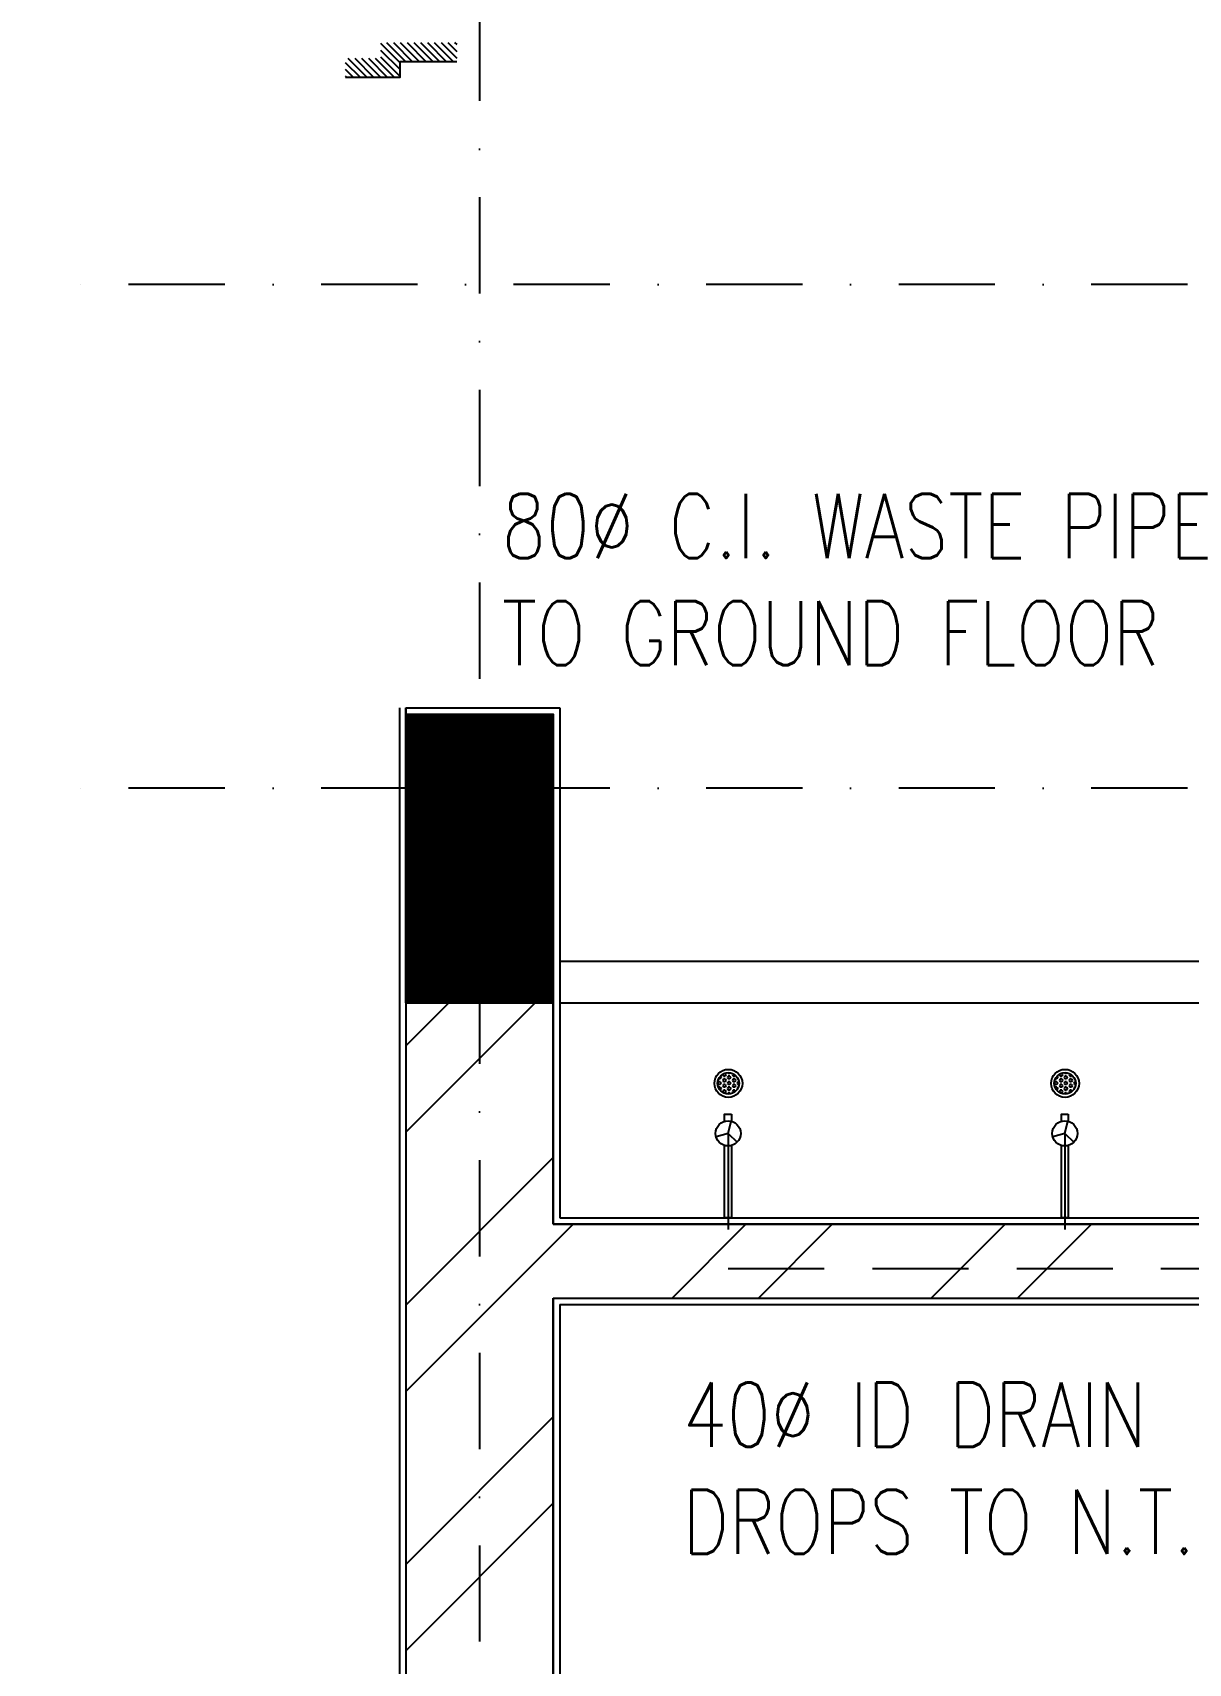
# Model space of a CAD drawing. Extents: x -437689 to -407696, y -55787 to -37037.
# Drawn here: x -436475 to -435574, y -51205 to -49934 of the extents above; entities that cross this region are included whole.
import ezdxf

# ---------------------------------------------------------------- set-up
doc = ezdxf.new("R2010")
doc.units = 0
doc.header["$LTSCALE"] = 150
doc.header["$MEASUREMENT"] = 0
doc.linetypes.add('DASHDOT', pattern=[1, 0.5, -0.25, 0, -0.25])
doc.linetypes.add('DASHED', pattern=[0.75, 0.5, -0.25])
doc.layers.get('0').update_dxf_attribs({"linetype": 'CONTINUOUS'})
for name, color, linetype in [('5MM', 6, 'CONTINUOUS'), ('COL', 2, 'CONTINUOUS'), ('DROP', 64, 'CONTINUOUS'), ('GRID', 252, 'DASHDOT'), ('HAT', 9, 'CONTINUOUS'), ('TEXT', 7, 'CONTINUOUS'), ('WALL', 7, 'CONTINUOUS'), ('WASTE', 3, 'DASHED')]:
    doc.layers.add(name, color=color, linetype=linetype)
doc.styles.add('T', font='romans.shx', dxfattribs={"height": 450})

# ---------------------------------------------------------------- blocks, each defined once
blk = doc.blocks.new('*X1')
at = {"color": 0}
for p, q in [((7365.8, -71884.4), (7367.5, -71884.4)), ((7366.8, -71880.1), (7367.5, -71880.1)), ((7367.5, -71880.1), (7368.7, -71877.9)), ((7368.7, -71886.6), (7367.5, -71884.4)), ((7367.5, -71888.8), (7368.7, -71886.6)), ((7368.7, -71877.9), (7368.3, -71877.2)), ((7372.5, -71884.4), (7371.2, -71882.3)), ((7372.5, -71875.8), (7371.2, -71873.6)), ((7371.2, -71882.3), (7372.5, -71880.1)), ((7372.5, -71875.8), (7375, -71875.8)), ((7372.5, -71880.1), (7375, -71880.1)), ((7372.5, -71884.4), (7375, -71884.4)), ((7374.2, -71871.4), (7375, -71871.4)), ((7376.2, -71873.6), (7375, -71871.4)), ((7375, -71875.8), (7376.2, -71873.6)), ((7376.2, -71882.3), (7375, -71880.1)), ((7375, -71884.4), (7376.2, -71882.3)), ((7380, -71880.1), (7378.7, -71877.9)), ((7380, -71888.8), (7378.7, -71886.6)), ((7378.7, -71877.9), (7380, -71875.8)), ((7378.7, -71886.6), (7380, -71884.4)), ((7380, -71871.4), (7379, -71869.7)), ((7380, -71871.4), (7382.5, -71871.4)), ((7380, -71875.8), (7382.5, -71875.8)), ((7380, -71880.1), (7382.5, -71880.1)), ((7380, -71884.4), (7382.5, -71884.4)), ((7382.5, -71871.4), (7383.7, -71869.3)), ((7383.7, -71877.9), (7382.5, -71875.8)), ((7382.5, -71880.1), (7383.7, -71877.9)), ((7383.7, -71886.6), (7382.5, -71884.4)), ((7382.5, -71888.8), (7383.7, -71886.6)), ((7387.5, -71875.8), (7386.2, -71873.6)), ((7387.5, -71884.4), (7386.2, -71882.3)), ((7386.2, -71873.6), (7387.5, -71871.4)), ((7386.2, -71882.3), (7387.5, -71880.1)), ((7387.5, -71871.4), (7390, -71871.4)), ((7387.5, -71875.8), (7390, -71875.8)), ((7387.5, -71880.1), (7390, -71880.1)), ((7387.5, -71884.4), (7390, -71884.4)), ((7391.2, -71873.6), (7390, -71871.4)), ((7390, -71875.8), (7391.2, -71873.6)), ((7391.2, -71882.3), (7390, -71880.1)), ((7390, -71884.4), (7391.2, -71882.3)), ((7395, -71880.1), (7393.7, -71877.9)), ((7395, -71888.8), (7393.7, -71886.6)), ((7393.7, -71877.9), (7395, -71875.8)), ((7393.7, -71886.6), (7395, -71884.4)), ((7395, -71875.8), (7395.8, -71875.8)), ((7395, -71880.1), (7397.5, -71880.1)), ((7395, -71884.4), (7397.5, -71884.4)), ((7397.5, -71880.1), (7397.9, -71879.4)), ((7398.7, -71886.6), (7397.5, -71884.4)), ((7397.5, -71888.8), (7398.7, -71886.6)), ((7366, -71888.8), (7367.5, -71888.8)), ((7367.3, -71893.1), (7367.5, -71893.1)), ((7368.7, -71895.3), (7367.5, -71893.1)), ((7368.6, -71895.5), (7368.7, -71895.3)), ((7372.5, -71893.1), (7371.2, -71890.9)), ((7371.2, -71890.9), (7372.5, -71888.8)), ((7371.7, -71898.8), (7372.5, -71897.4)), ((7372.5, -71888.8), (7375, -71888.8)), ((7372.5, -71893.1), (7375, -71893.1)), ((7372.5, -71897.4), (7375, -71897.4)), ((7376.2, -71890.9), (7375, -71888.8)), ((7375, -71893.1), (7376.2, -71890.9)), ((7376.2, -71899.6), (7375, -71897.4)), ((7375.3, -71901.2), (7376.2, -71899.6)), ((7380, -71897.4), (7378.7, -71895.3)), ((7378.7, -71895.3), (7380, -71893.1)), ((7379.6, -71902.5), (7380, -71901.8)), ((7380, -71888.8), (7382.5, -71888.8)), ((7380, -71893.1), (7382.5, -71893.1)), ((7380, -71897.4), (7382.5, -71897.4)), ((7380, -71901.8), (7382.5, -71901.8)), ((7383.7, -71895.3), (7382.5, -71893.1)), ((7382.5, -71897.4), (7383.7, -71895.3)), ((7383.1, -71902.8), (7382.5, -71901.8)), ((7387.5, -71893.1), (7386.2, -71890.9)), ((7387.5, -71901.8), (7386.2, -71899.6)), ((7386.2, -71890.9), (7387.5, -71888.8)), ((7386.2, -71899.6), (7387.5, -71897.4)), ((7387.5, -71888.8), (7390, -71888.8)), ((7387.5, -71893.1), (7390, -71893.1)), ((7387.5, -71897.4), (7390, -71897.4)), ((7387.5, -71901.8), (7388.3, -71901.8)), ((7391.2, -71890.9), (7390, -71888.8)), ((7390, -71893.1), (7391.2, -71890.9)), ((7391.2, -71899.6), (7390, -71897.4)), ((7390.6, -71900.7), (7391.2, -71899.6)), ((7394.9, -71897.3), (7393.7, -71895.3)), ((7393.7, -71895.3), (7395, -71893.1)), ((7395, -71888.8), (7397.5, -71888.8)), ((7395, -71893.1), (7397.5, -71893.1)), ((7397.6, -71893.3), (7397.5, -71893.1))]:
    blk.add_line(p, q, dxfattribs=at)
blk = doc.blocks.new('*X0')
at = {"color": 0}
for p, q in [((12813.4, 9935), (12788.4, 9960)), ((12820.5, 9936.7), (12795.5, 9961.7)), ((12829.3, 9936.7), (12804.3, 9961.7)), ((12838.2, 9936.7), (12813.2, 9961.7)), ((12847, 9936.7), (12822, 9961.7)), ((12855.8, 9936.7), (12830.8, 9961.7)), ((12859.3, 9942.1), (12839.7, 9961.7)), ((12859.3, 9951), (12848.5, 9961.7)), ((12859.3, 9959.8), (12857.4, 9961.7)), ((12734.9, 9916.2), (12714.5, 9936.6)), ((12743.8, 9916.2), (12718.8, 9941.2)), ((12752.6, 9916.2), (12727.6, 9941.2)), ((12761.4, 9916.2), (12736.4, 9941.2)), ((12770.3, 9916.2), (12745.3, 9941.2)), ((12779.1, 9916.2), (12754.1, 9941.2)), ((12788, 9916.2), (12763, 9941.2)), ((12796.8, 9916.2), (12771.8, 9941.2)), ((12805.6, 9916.2), (12780.6, 9941.2)), ((12813.4, 9926.1), (12788.4, 9951.1)), ((12813.4, 9917.3), (12788.4, 9942.3)), ((12726.1, 9916.2), (12714.5, 9927.8)), ((12717.3, 9916.2), (12714.5, 9918.9))]:
    blk.add_line(p, q, dxfattribs=at)

msp = doc.modelspace()

# ---------------------------------------------------------------- linework, layer by layer
for p, q in [((-435933, -50791.8), (-435930.6, -50782.3)), ((-435670.5, -50791.8), (-435668.1, -50782.3)), ((-435933, -50791.8), (-435942.4, -50794.5)), ((-435933, -50791.8), (-435926, -50798.6)), ((-435670.5, -50791.8), (-435679.9, -50794.5)), ((-435670.5, -50791.8), (-435663.5, -50798.6))]:
    msp.add_line(p, q)
for points in [[(-435935.7, -50782.4), (-435935.7, -50776.7), (-435930.3, -50776.7)], [(-435930.3, -50776.7), (-435930.3, -50782.4)], [(-435673.2, -50782.4), (-435673.2, -50776.7), (-435667.8, -50776.7)], [(-435667.8, -50776.7), (-435667.8, -50782.4)], [(-435930.3, -50801.2), (-435930.3, -50857.6), (-435935.7, -50857.6), (-435935.7, -50801.2)], [(-435667.8, -50801.2), (-435667.8, -50857.6), (-435673.2, -50857.6), (-435673.2, -50801.2)]]:
    msp.add_lwpolyline(points)
for centre, radius in [((-435932.8, -50752.8), 10.9), ((-435932.8, -50752.8), 8.38), ((-435670.3, -50752.8), 10.9), ((-435670.3, -50752.8), 8.38), ((-435933, -50791.8), 9.79), ((-435670.5, -50791.8), 9.79)]:
    msp.add_circle(centre, radius)
at = {"layer": '5MM'}
msp.add_lwpolyline([(-436144.6, -49956.6), (-436188.9, -49956.6), (-436188.9, -49968.9), (-436231.4, -49968.9)], dxfattribs=at)
at = {"layer": 'COL'}
msp.add_line((-436184.3, -50690.1), (-436069.3, -50690.1), dxfattribs=at)
at = {"layer": 'COL', "const_width": 115}
msp.add_lwpolyline([(-436126.8, -50465.1), (-436126.8, -50690.1)], dxfattribs=at)
at = {"layer": 'COL'}
msp.add_lwpolyline([(-436184.3, -50690.1), (-436184.3, -50465.1), (-436184.3, -50465.1), (-436069.3, -50465.1), (-436069.3, -50690.1)], dxfattribs=at)
at = {"layer": 'GRID'}
for p, q in [((-436126.8, -46910.1), (-436126.8, -52414.4)), ((-432723, -50130.3), (-436475.3, -50130.3)), ((-432723, -50522.8), (-436475.3, -50522.8)), ((-432723, -50522.8), (-436475.3, -50522.8))]:
    msp.add_line(p, q, dxfattribs=at)
at = {"layer": 'WALL', "color": 9, "linetype": 'CONTINUOUS', "ltscale": 900}
for p, q in [((-436189.3, -50460.1), (-436189.3, -50920.1)), ((-436064.3, -50460.1), (-436064.3, -50857.6))]:
    msp.add_line(p, q, dxfattribs=at)
at = {"layer": 'WALL', "linetype": 'CONTINUOUS', "ltscale": 900}
for p, q in [((-436184.3, -50685.1), (-436184.3, -50460.1)), ((-436184.3, -50460.1), (-436184.3, -50920.1)), ((-436069.3, -50465.1), (-436069.3, -50862.6))]:
    msp.add_line(p, q, dxfattribs=at)
at = {"layer": 'WALL', "color": 9, "linetype": 'CONTINUOUS'}
for p, q in [((-436184.3, -50460.1), (-436064.3, -50460.1)), ((-436184.3, -50690.1), (-436184.3, -51505.1)), ((-436069.3, -50690.1), (-436184.3, -50690.1)), ((-436184.3, -50690.1), (-436184.3, -50690.1)), ((-436069.3, -50862.6), (-436069.3, -50690.1)), ((-435271.8, -50862.6), (-436069.3, -50862.6)), ((-436064.3, -50857.6), (-435276.8, -50857.6)), ((-436069.3, -50920.1), (-436069.3, -51505.1)), ((-436069.3, -50920.1), (-436069.3, -50997.8)), ((-436069.3, -51505.1), (-436069.3, -50920.1)), ((-436069.3, -50920.1), (-435129.3, -50920.1)), ((-436064.3, -50925.1), (-436064.3, -51510.1)), ((-436064.3, -50925.1), (-435124.3, -50925.1))]:
    msp.add_line(p, q, dxfattribs=at)
at = {"layer": 'WALL', "linetype": 'CONTINUOUS'}
for p, q in [((-436064.3, -50657.6), (-435276.8, -50657.6)), ((-436064.3, -50690.1), (-435276.8, -50690.1)), ((-436069.3, -50862.6), (-435271.8, -50862.6)), ((-436069.3, -50920.1), (-435129.3, -50920.1))]:
    msp.add_line(p, q, dxfattribs=at)
at = {"layer": 'WALL', "color": 9, "linetype": 'DASHDOT', "ltscale": 900}
for p, q in [((-436184.3, -50723.6), (-436150.8, -50690.1)), ((-436184.3, -50790.9), (-436083.5, -50690.1)), ((-436184.3, -50925.6), (-436069.3, -50810.6)), ((-436184.3, -50993), (-436053.9, -50862.6)), ((-435976.7, -50920.1), (-435919.2, -50862.6)), ((-435909.3, -50920.1), (-435851.8, -50862.6)), ((-435774.6, -50920.1), (-435717.1, -50862.6)), ((-435707.3, -50920.1), (-435649.8, -50862.6)), ((-436189.3, -50920.1), (-436189.3, -51510.1)), ((-436184.3, -51127.7), (-436069.3, -51012.7)), ((-436184.3, -51195), (-436069.3, -51080))]:
    msp.add_line(p, q, dxfattribs=at)
at = {"layer": 'WALL', "linetype": 'DASHDOT', "ltscale": 900}
msp.add_line((-436184.3, -50920.1), (-436184.3, -51505.1), dxfattribs=at)
at = {"layer": 'WALL', "linetype": 'CONTINUOUS'}
msp.add_point((-435933, -50857.6), dxfattribs=at)
at = {"layer": 'WASTE'}
for p, q in [((-435933, -50791.8), (-435933, -50897.2)), ((-435670.5, -50791.8), (-435670.5, -50897.2)), ((-435933, -50897.2), (-435311.6, -50897.2))]:
    msp.add_line(p, q, dxfattribs=at)

# ---------------------------------------------------------------- block references
at = {"layer": 'DROP', "xscale": 0.5999999999767169, "yscale": 0.5999999999985448, "zscale": 0.6, "rotation": 180}
msp.add_blockref('*X0', (-428515.9, -43991.8), dxfattribs=at)
at = {"layer": 'HAT', "xscale": 0.5, "yscale": 0.5, "zscale": 0.5, "rotation": 180}
for p in [(-432241.6, -86695.9), (-431979.1, -86695.9)]:
    msp.add_blockref('*X1', p, dxfattribs=at)

# ---------------------------------------------------------------- texts
at = {"layer": 'TEXT', "style": 'T', "width": 0.8}
for s, p in [('80%%c C.I. WASTE PIPE', (-436109.4, -50343.4)), ('TO GROUND FLOOR', (-436109.4, -50426.9)), ('40%%c ID DRAIN ', (-435968.3, -51036)), ('DROPS TO N.T.', (-435968.3, -51119.5))]:
    msp.add_text(s, height=50, dxfattribs=at).set_placement(p)

doc.saveas('drawing.dxf')
